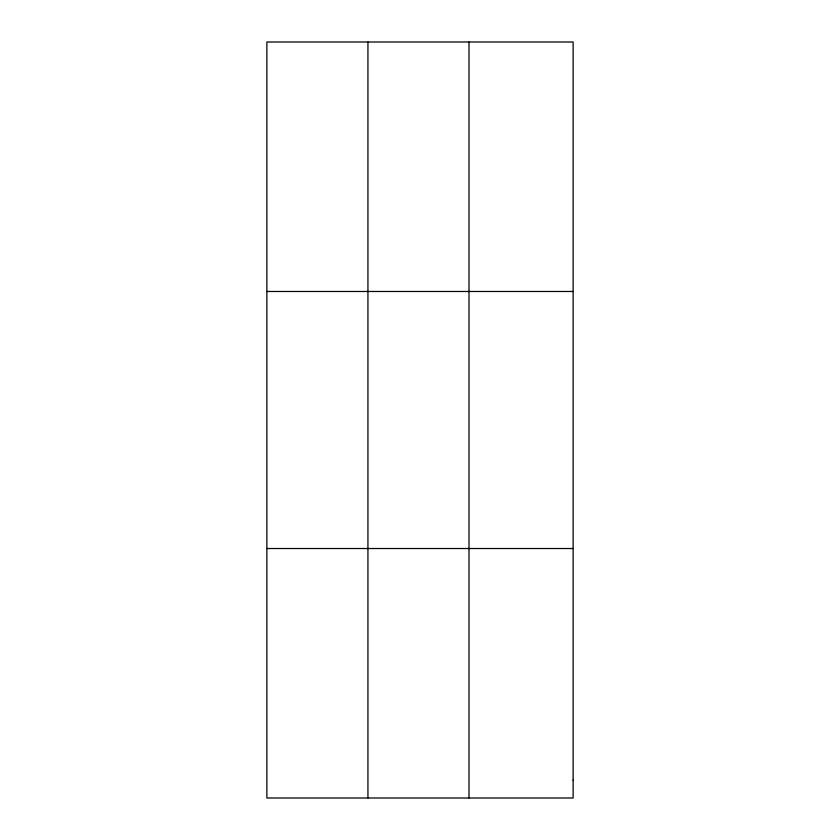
<?xml version="1.0" encoding="UTF-8"?>
<svg xmlns="http://www.w3.org/2000/svg" width="840" height="840" viewBox="0 0 840 840"><rect width="100%" height="100%" fill="white"/><g stroke="black" fill="none" stroke-linecap="round" stroke-linejoin="round"><path stroke-width="1.26" d="M367.941 42L367.941 798M468.993 42L468.993 798M266.878 291.48L573.122 291.48M266.878 548.52L573.122 548.52M573.122 780.182L573.122 798L266.878 798L266.878 42L573.122 42L573.122 780.182"/></g></svg>
